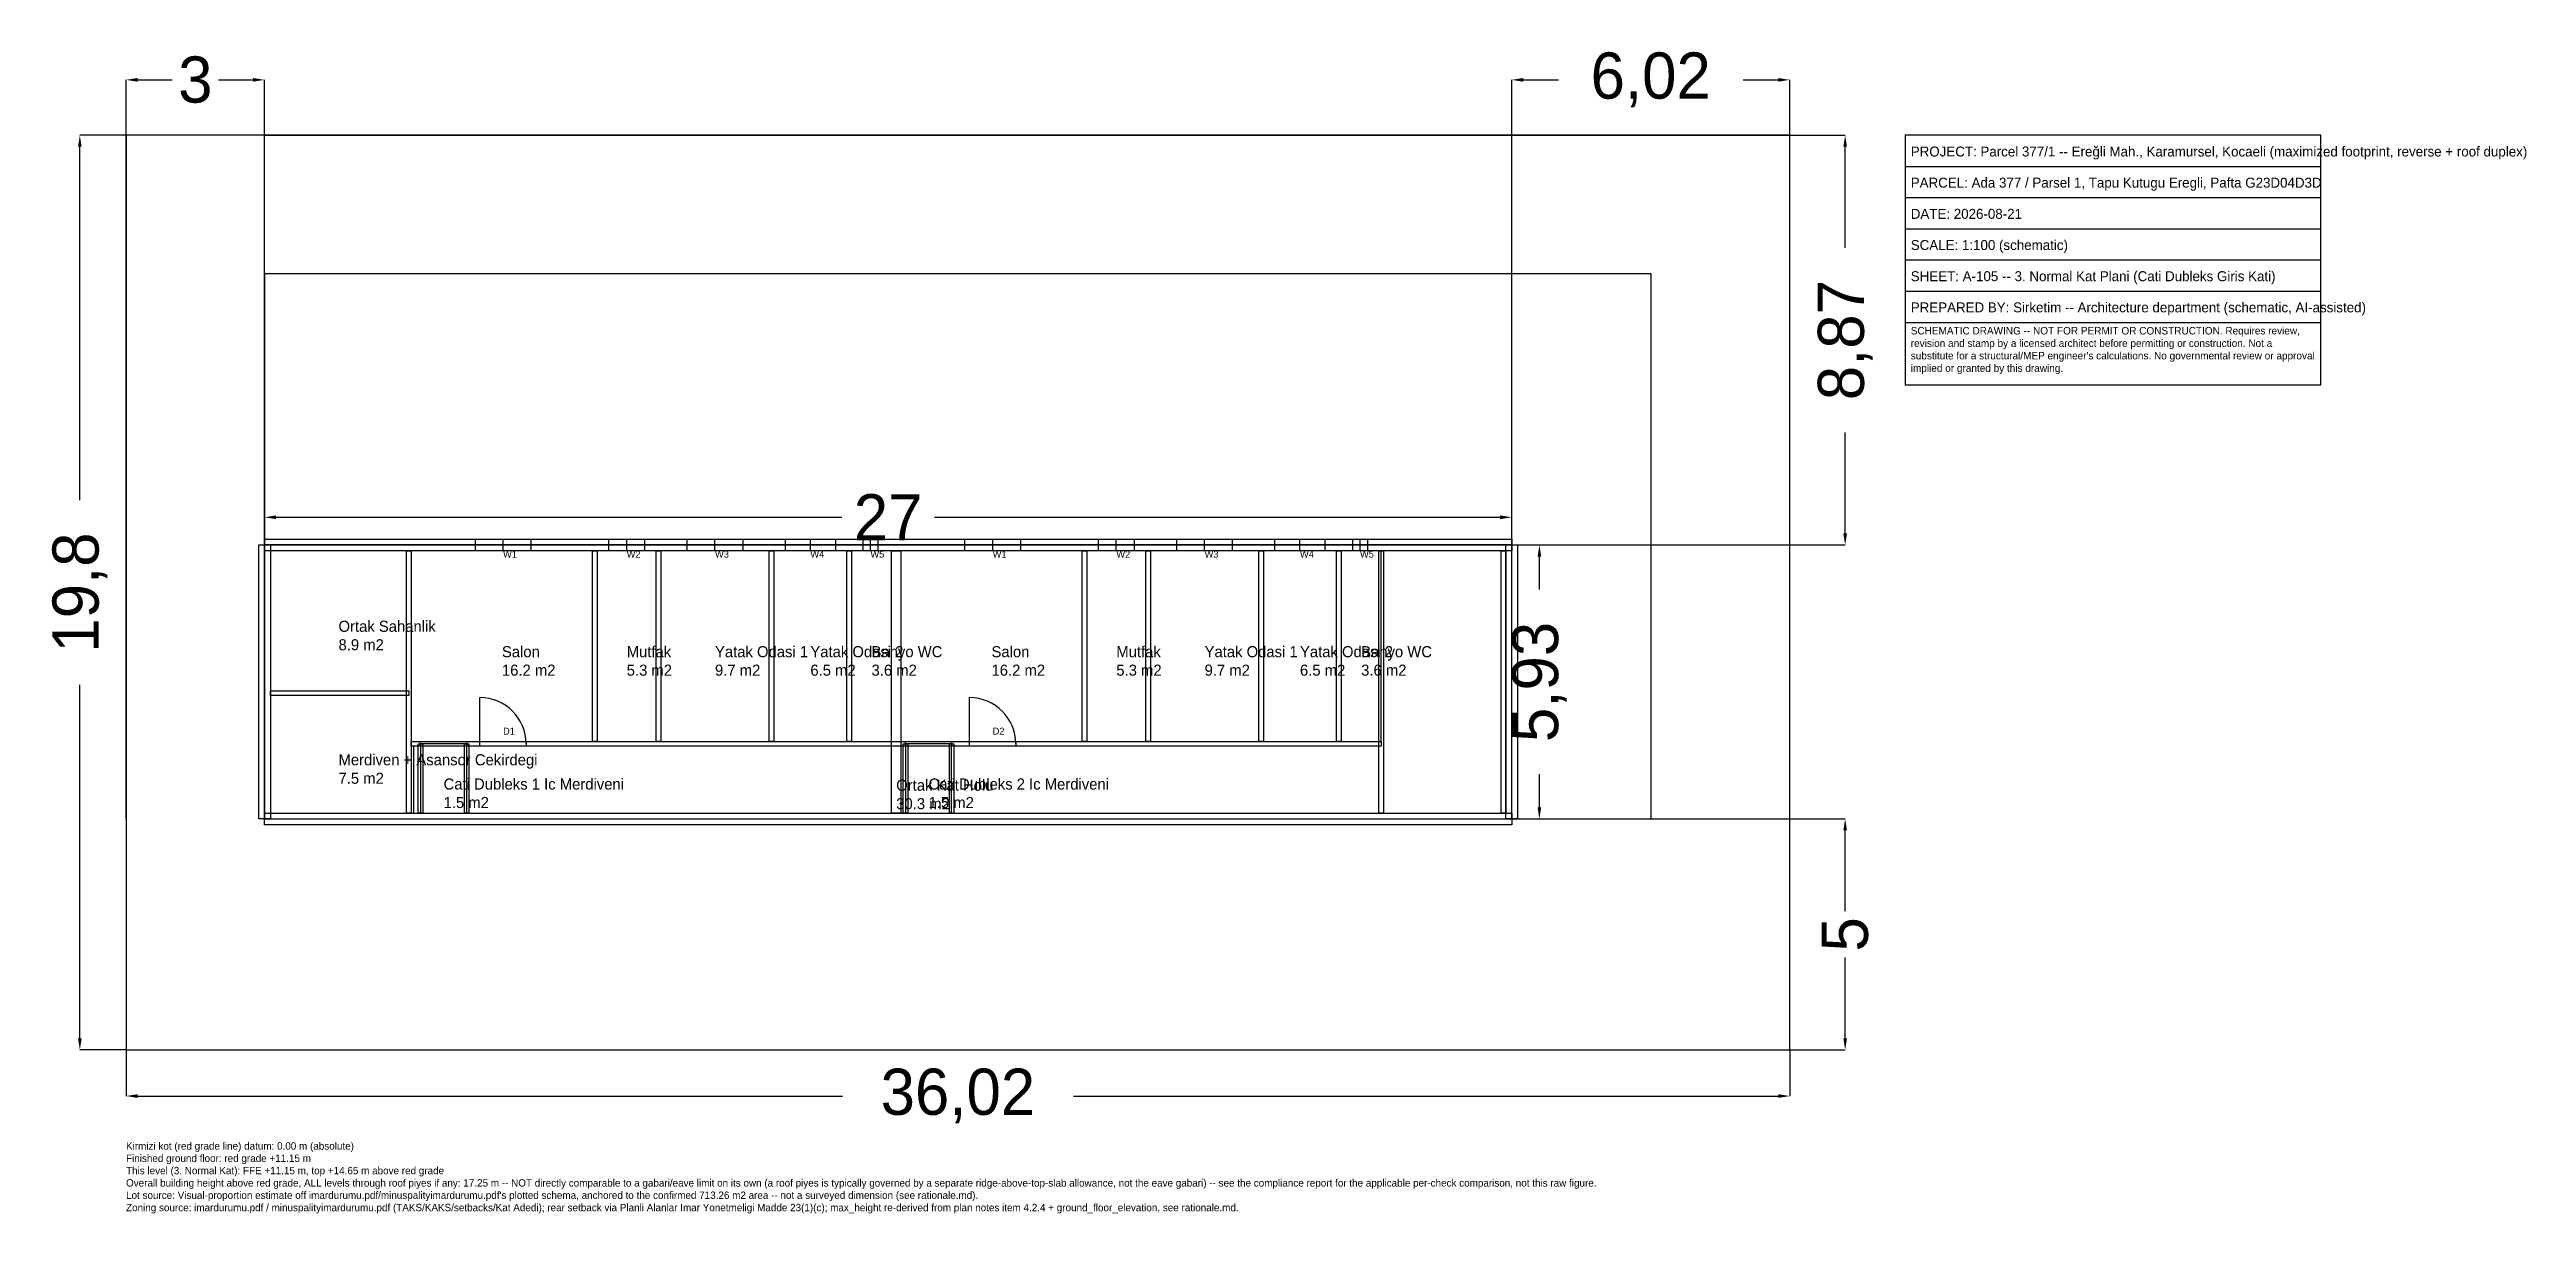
# Model space of a CAD drawing. Header units: metres. Extents: x -1.7 to 52, y -3.5 to 21.7.
import ezdxf

# ---------------------------------------------------------------- set-up
doc = ezdxf.new("R2010")
doc.units = ezdxf.units.M
for name, color, linetype in [('A-ANNO-DIMS', 6, 'Continuous'), ('A-ANNO-NOTE', 7, 'Continuous'), ('A-ANNO-NPLT', 8, 'Continuous'), ('A-ANNO-TTLB', 7, 'Continuous'), ('A-AREA-IDEN', 2, 'Continuous'), ('A-AREA-PLAN', 4, 'Continuous'), ('A-DOOR', 3, 'Continuous'), ('A-GLAZ', 5, 'Continuous'), ('A-WALL', 7, 'Continuous'), ('A-WALL-INTR', 7, 'Continuous'), ('C-PROP', 1, 'Continuous'), ('Z-DATA-NOPLOT', 8, 'Continuous')]:
    doc.layers.add(name, color=color, linetype=linetype)
doc.dimstyles.get("Standard").update_dxf_attribs({"dimtxt": 2.5, "dimasz": 2.5, "dimexe": 1.25, "dimexo": 0.625, "dimtad": 1, "dimtxsty": 'Standard', "dimcen": 2.5, "dimazin": 3, "dimtfac": 1, "dimtmove": 0, "dimatfit": 3, "dimarcsym": 0})

# ---------------------------------------------------------------- blocks, each defined once
blk = doc.blocks.new('_CLOSEDFILLED')
at = {"color": 0, "linetype": 'ByBlock'}
blk.add_solid([(-1, 0.16), (0, 0), (-1, -0.16)], dxfattribs=at)
blk = doc.blocks.new('*D0')
for p, q in [((0, 0), (0, -1)), ((36.02, 0), (36.02, -1)), ((0.25, -1), (15.51, -1)), ((20.51, -1), (35.77, -1))]:
    blk.add_line(p, q)
at = {"layer": 'Defpoints'}
for p in [(0, 0), (36.02, 0), (0, -1)]:
    blk.add_point(p, dxfattribs=at)
at = {"layer": 'A-ANNO-DIMS', "xscale": 0.25, "yscale": 0.25, "rotation": 180}
blk.add_blockref('_CLOSEDFILLED', (0, -1), dxfattribs=at)
at = {"layer": 'A-ANNO-DIMS', "xscale": 0.25, "yscale": 0.25}
blk.add_blockref('_CLOSEDFILLED', (36.02, -1), dxfattribs=at)
at = {"layer": 'A-ANNO-DIMS', "insert": (18.01, -1), "char_height": 1, "attachment_point": 5}
blk.add_mtext('36,02', dxfattribs=at)
blk = doc.blocks.new('*D2')
for p, q in [((0, 19.8), (-1, 19.8)), ((-1, 11.9), (-1, 19.55)), ((-1, 0.25), (-1, 7.9)), ((0, 0), (-1, 0))]:
    blk.add_line(p, q)
at = {"layer": 'Defpoints'}
for p in [(0, 19.8), (-1, 0), (0, 0)]:
    blk.add_point(p, dxfattribs=at)
at = {"layer": 'A-ANNO-DIMS', "xscale": 0.25, "yscale": 0.25}
for p, rotation in [((-1, 19.8), 90), ((-1, 0), 270)]:
    blk.add_blockref('_CLOSEDFILLED', p, dxfattribs=dict(at, rotation=rotation))
at = {"layer": 'A-ANNO-DIMS', "insert": (-1, 9.9), "char_height": 1, "attachment_point": 5, "rotation": 90}
blk.add_mtext('19,8', dxfattribs=at)
blk = doc.blocks.new('*D3')
for p, q in [((3, 10.93), (3, 11.53)), ((3.25, 11.53), (15.5, 11.53)), ((17.5, 11.53), (29.75, 11.53)), ((30, 10.93), (30, 11.53))]:
    blk.add_line(p, q)
at = {"layer": 'Defpoints'}
for p in [(3, 11.53), (3, 10.93), (30, 10.93)]:
    blk.add_point(p, dxfattribs=at)
at = {"layer": 'A-ANNO-DIMS', "xscale": 0.25, "yscale": 0.25, "rotation": 180}
blk.add_blockref('_CLOSEDFILLED', (3, 11.53), dxfattribs=at)
at = {"layer": 'A-ANNO-DIMS', "xscale": 0.25, "yscale": 0.25}
blk.add_blockref('_CLOSEDFILLED', (30, 11.53), dxfattribs=at)
at = {"layer": 'A-ANNO-DIMS', "insert": (16.5, 11.53), "char_height": 1, "attachment_point": 5}
blk.add_mtext('27', dxfattribs=at)
blk = doc.blocks.new('*D4')
for p, q in [((30, 10.93), (30.6, 10.93)), ((30.6, 9.965), (30.6, 10.68)), ((30.6, 5.25), (30.6, 5.965)), ((30, 5), (30.6, 5))]:
    blk.add_line(p, q)
at = {"layer": 'Defpoints'}
for p in [(30, 10.93), (30, 5), (30.6, 5)]:
    blk.add_point(p, dxfattribs=at)
at = {"layer": 'A-ANNO-DIMS', "xscale": 0.25, "yscale": 0.25}
for p, rotation in [((30.6, 10.93), 90), ((30.6, 5), 270)]:
    blk.add_blockref('_CLOSEDFILLED', p, dxfattribs=dict(at, rotation=rotation))
at = {"layer": 'A-ANNO-DIMS', "insert": (30.6, 7.965), "char_height": 1, "attachment_point": 5, "rotation": 90}
blk.add_mtext('5,93', dxfattribs=at)
blk = doc.blocks.new('*D5')
for p, q in [((3, 5), (37.22, 5)), ((37.22, 3), (37.22, 4.75)), ((37.22, 0.25), (37.22, 2)), ((3, 0), (37.22, 0))]:
    blk.add_line(p, q)
at = {"layer": 'Defpoints'}
for p in [(3, 5), (3, 0), (37.22, 0)]:
    blk.add_point(p, dxfattribs=at)
at = {"layer": 'A-ANNO-DIMS', "xscale": 0.25, "yscale": 0.25}
for p, rotation in [((37.22, 5), 90), ((37.22, 0), 270)]:
    blk.add_blockref('_CLOSEDFILLED', p, dxfattribs=dict(at, rotation=rotation))
at = {"layer": 'A-ANNO-DIMS', "insert": (37.22, 2.5), "char_height": 1, "attachment_point": 5, "rotation": 90}
blk.add_mtext('5', dxfattribs=at)
blk = doc.blocks.new('*D6')
for p, q in [((3, 19.8), (37.22, 19.8)), ((37.22, 17.365), (37.22, 19.55)), ((37.22, 11.18), (37.22, 13.365)), ((3, 10.93), (37.22, 10.93))]:
    blk.add_line(p, q)
at = {"layer": 'Defpoints'}
for p in [(3, 19.8), (3, 10.93), (37.22, 10.93)]:
    blk.add_point(p, dxfattribs=at)
at = {"layer": 'A-ANNO-DIMS', "xscale": 0.25, "yscale": 0.25}
for p, rotation in [((37.22, 19.8), 90), ((37.22, 10.93), 270)]:
    blk.add_blockref('_CLOSEDFILLED', p, dxfattribs=dict(at, rotation=rotation))
at = {"layer": 'A-ANNO-DIMS', "insert": (37.22, 15.365), "char_height": 1, "attachment_point": 5, "rotation": 90}
blk.add_mtext('8,87', dxfattribs=at)
blk = doc.blocks.new('*D7')
for p, q in [((0, 5), (0, 21)), ((0.25, 21), (1, 21)), ((2, 21), (2.75, 21)), ((3, 5), (3, 21))]:
    blk.add_line(p, q)
at = {"layer": 'Defpoints'}
for p in [(0, 21), (0, 5), (3, 5)]:
    blk.add_point(p, dxfattribs=at)
at = {"layer": 'A-ANNO-DIMS', "xscale": 0.25, "yscale": 0.25, "rotation": 180}
blk.add_blockref('_CLOSEDFILLED', (0, 21), dxfattribs=at)
at = {"layer": 'A-ANNO-DIMS', "xscale": 0.25, "yscale": 0.25}
blk.add_blockref('_CLOSEDFILLED', (3, 21), dxfattribs=at)
at = {"layer": 'A-ANNO-DIMS', "insert": (1.5, 21), "char_height": 1, "attachment_point": 5}
blk.add_mtext('3', dxfattribs=at)
blk = doc.blocks.new('*D8')
for p, q in [((30, 5), (30, 21)), ((30.25, 21), (31.01, 21)), ((35.01, 21), (35.77, 21)), ((36.02, 5), (36.02, 21))]:
    blk.add_line(p, q)
at = {"layer": 'Defpoints'}
for p in [(30, 21), (30, 5), (36.02, 5)]:
    blk.add_point(p, dxfattribs=at)
at = {"layer": 'A-ANNO-DIMS', "xscale": 0.25, "yscale": 0.25, "rotation": 180}
blk.add_blockref('_CLOSEDFILLED', (30, 21), dxfattribs=at)
at = {"layer": 'A-ANNO-DIMS', "xscale": 0.25, "yscale": 0.25}
blk.add_blockref('_CLOSEDFILLED', (36.02, 21), dxfattribs=at)
at = {"layer": 'A-ANNO-DIMS', "insert": (33.01, 21), "char_height": 1, "attachment_point": 5}
blk.add_mtext('6,02', dxfattribs=at)

msp = doc.modelspace()

# ---------------------------------------------------------------- linework, layer by layer
at = {"layer": 'A-ANNO-NPLT'}
msp.add_lwpolyline([(3, 5), (33.02, 5), (33.02, 16.8), (3, 16.8)], close=True, dxfattribs=at)
at = {"layer": 'A-ANNO-TTLB'}
for p, q in [((38.52, 19.125), (47.52, 19.125)), ((38.52, 18.45), (47.52, 18.45)), ((38.52, 17.775), (47.52, 17.775)), ((38.52, 17.1), (47.52, 17.1)), ((38.52, 16.425), (47.52, 16.425)), ((38.52, 15.75), (47.52, 15.75))]:
    msp.add_line(p, q, dxfattribs=at)
msp.add_lwpolyline([(38.52, 14.4), (47.52, 14.4), (47.52, 19.8), (38.52, 19.8)], close=True, dxfattribs=at)
at = {"layer": 'A-AREA-IDEN'}
for points in [[(3.125, 7.775), (6.075, 7.775), (6.075, 10.805), (3.125, 10.805)], [(6.175, 6.675), (10.101, 6.675), (10.101, 10.805), (6.175, 10.805)], [(10.201, 6.675), (11.478, 6.675), (11.478, 10.805), (10.201, 10.805)], [(11.578, 6.675), (13.925, 6.675), (13.925, 10.805), (11.578, 10.805)], [(14.025, 6.675), (15.607, 6.675), (15.607, 10.805), (14.025, 10.805)], [(15.707, 6.675), (16.575, 6.675), (16.575, 10.805), (15.707, 10.805)], [(16.775, 6.675), (20.701, 6.675), (20.701, 10.805), (16.775, 10.805)], [(20.801, 6.675), (22.078, 6.675), (22.078, 10.805), (20.801, 10.805)], [(22.178, 6.675), (24.525, 6.675), (24.525, 10.805), (22.178, 10.805)], [(24.625, 6.675), (26.207, 6.675), (26.207, 10.805), (24.625, 10.805)], [(26.307, 6.675), (27.175, 6.675), (27.175, 10.805), (26.307, 10.805)], [(3.125, 5.125), (6.075, 5.125), (6.075, 7.675), (3.125, 7.675)], [(6.225, 5.125), (27.125, 5.125), (27.125, 6.575), (6.225, 6.575)], [(6.375, 5.125), (7.375, 5.125), (7.375, 6.625), (6.375, 6.625)], [(16.875, 5.125), (17.875, 5.125), (17.875, 6.625), (16.875, 6.625)]]:
    msp.add_lwpolyline(points, close=True, dxfattribs=at)
at = {"layer": 'A-AREA-PLAN'}
msp.add_lwpolyline([(3, 5), (30, 5), (30, 10.93), (3, 10.93)], close=True, dxfattribs=at)
at = {"layer": 'A-DOOR'}
for p, q in [((7.663, 6.625), (7.663, 7.625)), ((18.263, 6.625), (18.263, 7.625))]:
    msp.add_line(p, q, dxfattribs=at)
for points in [[(7.663, 6.675), (8.663, 6.675), (8.663, 6.575), (7.663, 6.575)], [(18.263, 6.675), (19.263, 6.675), (19.263, 6.575), (18.263, 6.575)]]:
    msp.add_lwpolyline(points, close=True, dxfattribs=at)
for centre in [(7.663, 6.625), (18.263, 6.625)]:
    msp.add_arc(centre, 1, 0, 90, dxfattribs=at)
at = {"layer": 'A-GLAZ'}
for p, q in [((8.163, 10.805), (8.163, 11.055)), ((10.84, 10.805), (10.84, 11.055)), ((12.751, 10.805), (12.751, 11.055)), ((14.816, 10.805), (14.816, 11.055)), ((16.116, 10.805), (16.116, 11.055)), ((18.763, 10.805), (18.763, 11.055)), ((21.44, 10.805), (21.44, 11.055)), ((23.351, 10.805), (23.351, 11.055)), ((25.416, 10.805), (25.416, 11.055)), ((26.716, 10.805), (26.716, 11.055))]:
    msp.add_line(p, q, dxfattribs=at)
for points in [[(8.763, 10.805), (7.563, 10.805), (7.563, 11.055), (8.763, 11.055)], [(11.228, 10.805), (10.451, 10.805), (10.451, 11.055), (11.228, 11.055)], [(13.351, 10.805), (12.151, 10.805), (12.151, 11.055), (13.351, 11.055)], [(15.357, 10.805), (14.275, 10.805), (14.275, 11.055), (15.357, 11.055)], [(16.275, 10.805), (15.957, 10.805), (15.957, 11.055), (16.275, 11.055)], [(19.363, 10.805), (18.163, 10.805), (18.163, 11.055), (19.363, 11.055)], [(21.828, 10.805), (21.051, 10.805), (21.051, 11.055), (21.828, 11.055)], [(23.951, 10.805), (22.751, 10.805), (22.751, 11.055), (23.951, 11.055)], [(25.957, 10.805), (24.875, 10.805), (24.875, 11.055), (25.957, 11.055)], [(26.875, 10.805), (26.557, 10.805), (26.557, 11.055), (26.875, 11.055)]]:
    msp.add_lwpolyline(points, close=True, dxfattribs=at)
at = {"layer": 'A-WALL'}
for points in [[(3.125, 10.93), (3.125, 5), (2.875, 5), (2.875, 10.93)], [(30, 10.805), (3, 10.805), (3, 11.055), (30, 11.055)], [(29.875, 5), (29.875, 10.93), (30.125, 10.93), (30.125, 5)], [(3, 5.125), (30, 5.125), (30, 4.875), (3, 4.875)]]:
    msp.add_lwpolyline(points, close=True, dxfattribs=at)
at = {"layer": 'A-WALL-INTR'}
for points in [[(6.075, 5.125), (6.075, 10.805), (6.175, 10.805), (6.175, 5.125)], [(10.101, 6.675), (10.101, 10.805), (10.201, 10.805), (10.201, 6.675)], [(11.478, 6.675), (11.478, 10.805), (11.578, 10.805), (11.578, 6.675)], [(13.925, 6.675), (13.925, 10.805), (14.025, 10.805), (14.025, 6.675)], [(15.607, 6.675), (15.607, 10.805), (15.707, 10.805), (15.707, 6.675)], [(16.575, 5.125), (16.575, 10.805), (16.775, 10.805), (16.775, 5.125)], [(20.701, 6.675), (20.701, 10.805), (20.801, 10.805), (20.801, 6.675)], [(22.078, 6.675), (22.078, 10.805), (22.178, 10.805), (22.178, 6.675)], [(24.525, 6.675), (24.525, 10.805), (24.625, 10.805), (24.625, 6.675)], [(26.207, 6.675), (26.207, 10.805), (26.307, 10.805), (26.307, 6.675)], [(27.125, 5.125), (27.125, 10.805), (27.225, 10.805), (27.225, 5.125)], [(29.775, 5.125), (29.775, 10.805), (29.875, 10.805), (29.875, 5.125)], [(3.125, 7.775), (6.125, 7.775), (6.125, 7.675), (3.125, 7.675)], [(6.175, 6.675), (27.175, 6.675), (27.175, 6.575), (6.175, 6.575)], [(6.325, 5.125), (6.325, 6.625), (6.425, 6.625), (6.425, 5.125)], [(6.375, 6.675), (7.375, 6.675), (7.375, 6.575), (6.375, 6.575)], [(7.325, 5.125), (7.325, 6.625), (7.425, 6.625), (7.425, 5.125)], [(16.825, 5.125), (16.825, 6.625), (16.925, 6.625), (16.925, 5.125)], [(16.875, 6.675), (17.875, 6.675), (17.875, 6.575), (16.875, 6.575)], [(17.825, 5.125), (17.825, 6.625), (17.925, 6.625), (17.925, 5.125)]]:
    msp.add_lwpolyline(points, close=True, dxfattribs=at)
at = {"layer": 'C-PROP'}
msp.add_lwpolyline([(0, 0), (36.02, 0), (36.02, 19.8), (0, 19.8)], close=True, dxfattribs=at)
at = {"layer": 'Z-DATA-NOPLOT'}
msp.add_point((0, 0), dxfattribs=at)

# ---------------------------------------------------------------- texts
at = {"layer": 'A-ANNO-NOTE', "insert": (0, -2), "char_height": 0.16, "attachment_point": 1}
msp.add_mtext("Kirmizi kot (red grade line) datum: 0.00 m (absolute)\\PFinished ground floor: red grade +11.15 m\\PThis level (3. Normal Kat): FFE +11.15 m, top +14.65 m above red grade\\POverall building height above red grade, ALL levels through roof piyes if any: 17.25 m -- NOT directly comparable to a gabari/eave limit on its own (a roof piyes is typically governed by a separate ridge-above-top-slab allowance, not the eave gabari) -- see the compliance report for the applicable per-check comparison, not this raw figure.\\PLot source: Visual-proportion estimate off imardurumu.pdf/minuspalityimardurumu.pdf's plotted schema, anchored to the confirmed 713.26 m2 area -- not a surveyed dimension (see rationale.md).\\PZoning source: imardurumu.pdf / minuspalityimardurumu.pdf (TAKS/KAKS/setbacks/Kat Adedi); rear setback via Planli Alanlar Imar Yonetmeligi Madde 23(1)(c); max_height re-derived from plan notes item 4.2.4 + ground_floor_elevation, see rationale.md.", dxfattribs=at)
at = {"layer": 'A-ANNO-TTLB'}
for s, p in [('PROJECT: Parcel 377/1 -- Ereğli Mah., Karamursel, Kocaeli (maximized footprint, reverse + roof duplex)', (38.64, 19.341)), ('PARCEL: Ada 377 / Parsel 1, Tapu Kutugu Eregli, Pafta G23D04D3D', (38.64, 18.666)), ('DATE: 2026-08-21', (38.64, 17.991)), ('SCALE: 1:100 (schematic)', (38.64, 17.316)), ('SHEET: A-105 -- 3. Normal Kat Plani (Cati Dubleks Giris Kati)', (38.64, 16.641)), ('PREPARED BY: Sirketim -- Architecture department (schematic, AI-assisted)', (38.64, 15.966))]:
    msp.add_text(s, height=0.216, dxfattribs=at).set_placement(p)
at = {"layer": 'A-ANNO-TTLB', "insert": (38.64, 15.65), "char_height": 0.162, "width": 8.76, "attachment_point": 1}
msp.add_mtext("SCHEMATIC DRAWING -- NOT FOR PERMIT OR CONSTRUCTION. Requires review, revision and stamp by a licensed architect before permitting or construction. Not a substitute for a structural/MEP engineer's calculations. No governmental review or approval implied or granted by this drawing.", dxfattribs=at)
at = {"layer": 'A-AREA-IDEN', "char_height": 0.24, "attachment_point": 1}
for s, insert in [('Ortak Sahanlik\\P8.9 m2', (4.6, 9.29)), ('Salon\\P16.2 m2', (8.138, 8.74)), ('Mutfak\\P5.3 m2', (10.84, 8.74)), ('Yatak Odasi 1\\P9.7 m2', (12.751, 8.74)), ('Yatak Odasi 2\\P6.5 m2', (14.816, 8.74)), ('Banyo WC\\P3.6 m2', (16.141, 8.74)), ('Salon\\P16.2 m2', (18.738, 8.74)), ('Mutfak\\P5.3 m2', (21.44, 8.74)), ('Yatak Odasi 1\\P9.7 m2', (23.351, 8.74)), ('Yatak Odasi 2\\P6.5 m2', (25.416, 8.74)), ('Banyo WC\\P3.6 m2', (26.741, 8.74)), ('Merdiven + Asansor Cekirdegi\\P7.5 m2', (4.6, 6.4)), ('Cati Dubleks 1 Ic Merdiveni\\P1.5 m2', (6.875, 5.875)), ('Ortak Kat Holu\\P30.3 m2', (16.675, 5.85)), ('Cati Dubleks 2 Ic Merdiveni\\P1.5 m2', (17.375, 5.875))]:
    msp.add_mtext(s, dxfattribs=dict(at, insert=insert))
at = {"layer": 'A-DOOR'}
for s, p in [('D1', (8.163, 6.825)), ('D2', (18.763, 6.825))]:
    msp.add_text(s, height=0.15, dxfattribs=at).set_placement(p)
at = {"layer": 'A-GLAZ'}
for s, p in [('W1', (8.163, 10.655)), ('W2', (10.84, 10.655)), ('W3', (12.751, 10.655)), ('W4', (14.816, 10.655)), ('W5', (16.116, 10.655)), ('W1', (18.763, 10.655)), ('W2', (21.44, 10.655)), ('W3', (23.351, 10.655)), ('W4', (25.416, 10.655)), ('W5', (26.716, 10.655))]:
    msp.add_text(s, height=0.15, dxfattribs=at).set_placement(p)

# ---------------------------------------------------------------- dimensions: what is measured, and where the dimension line sits
at = {"layer": 'A-ANNO-DIMS'}
for base, p1, p2, picture, middle in [((0, 21), (0, 5), (3, 5), '*D7', (1.5, 21)), ((30, 21), (30, 5), (36.02, 5), '*D8', (33.01, 21)), ((3, 11.53), (3, 10.93), (30, 10.93), '*D3', (16.5, 11.53)), ((0, -1), (0, 0), (36.02, 0), '*D0', (18.01, -1))]:
    dim = msp.add_linear_dim(base=base, p1=p1, p2=p2, dimstyle='Standard', dxfattribs=at)
    dim.commit()
    dim.dimension.update_dxf_attribs({"geometry": picture, "text_midpoint": middle})
for base, p1, p2, picture, middle in [((-1, 0), (0, 0), (0, 19.8), '*D2', (-1, 9.9)), ((37.22, 10.93), (3, 10.93), (3, 19.8), '*D6', (37.22, 15.365)), ((30.6, 5), (30, 5), (30, 10.93), '*D4', (30.6, 7.965)), ((37.22, 0), (3, 0), (3, 5), '*D5', (37.22, 2.5))]:
    dim = msp.add_linear_dim(base=base, p1=p1, p2=p2, angle=90, dimstyle='Standard', dxfattribs=at)
    dim.commit()
    dim.dimension.update_dxf_attribs({"geometry": picture, "text_midpoint": middle})

doc.saveas('drawing.dxf')
